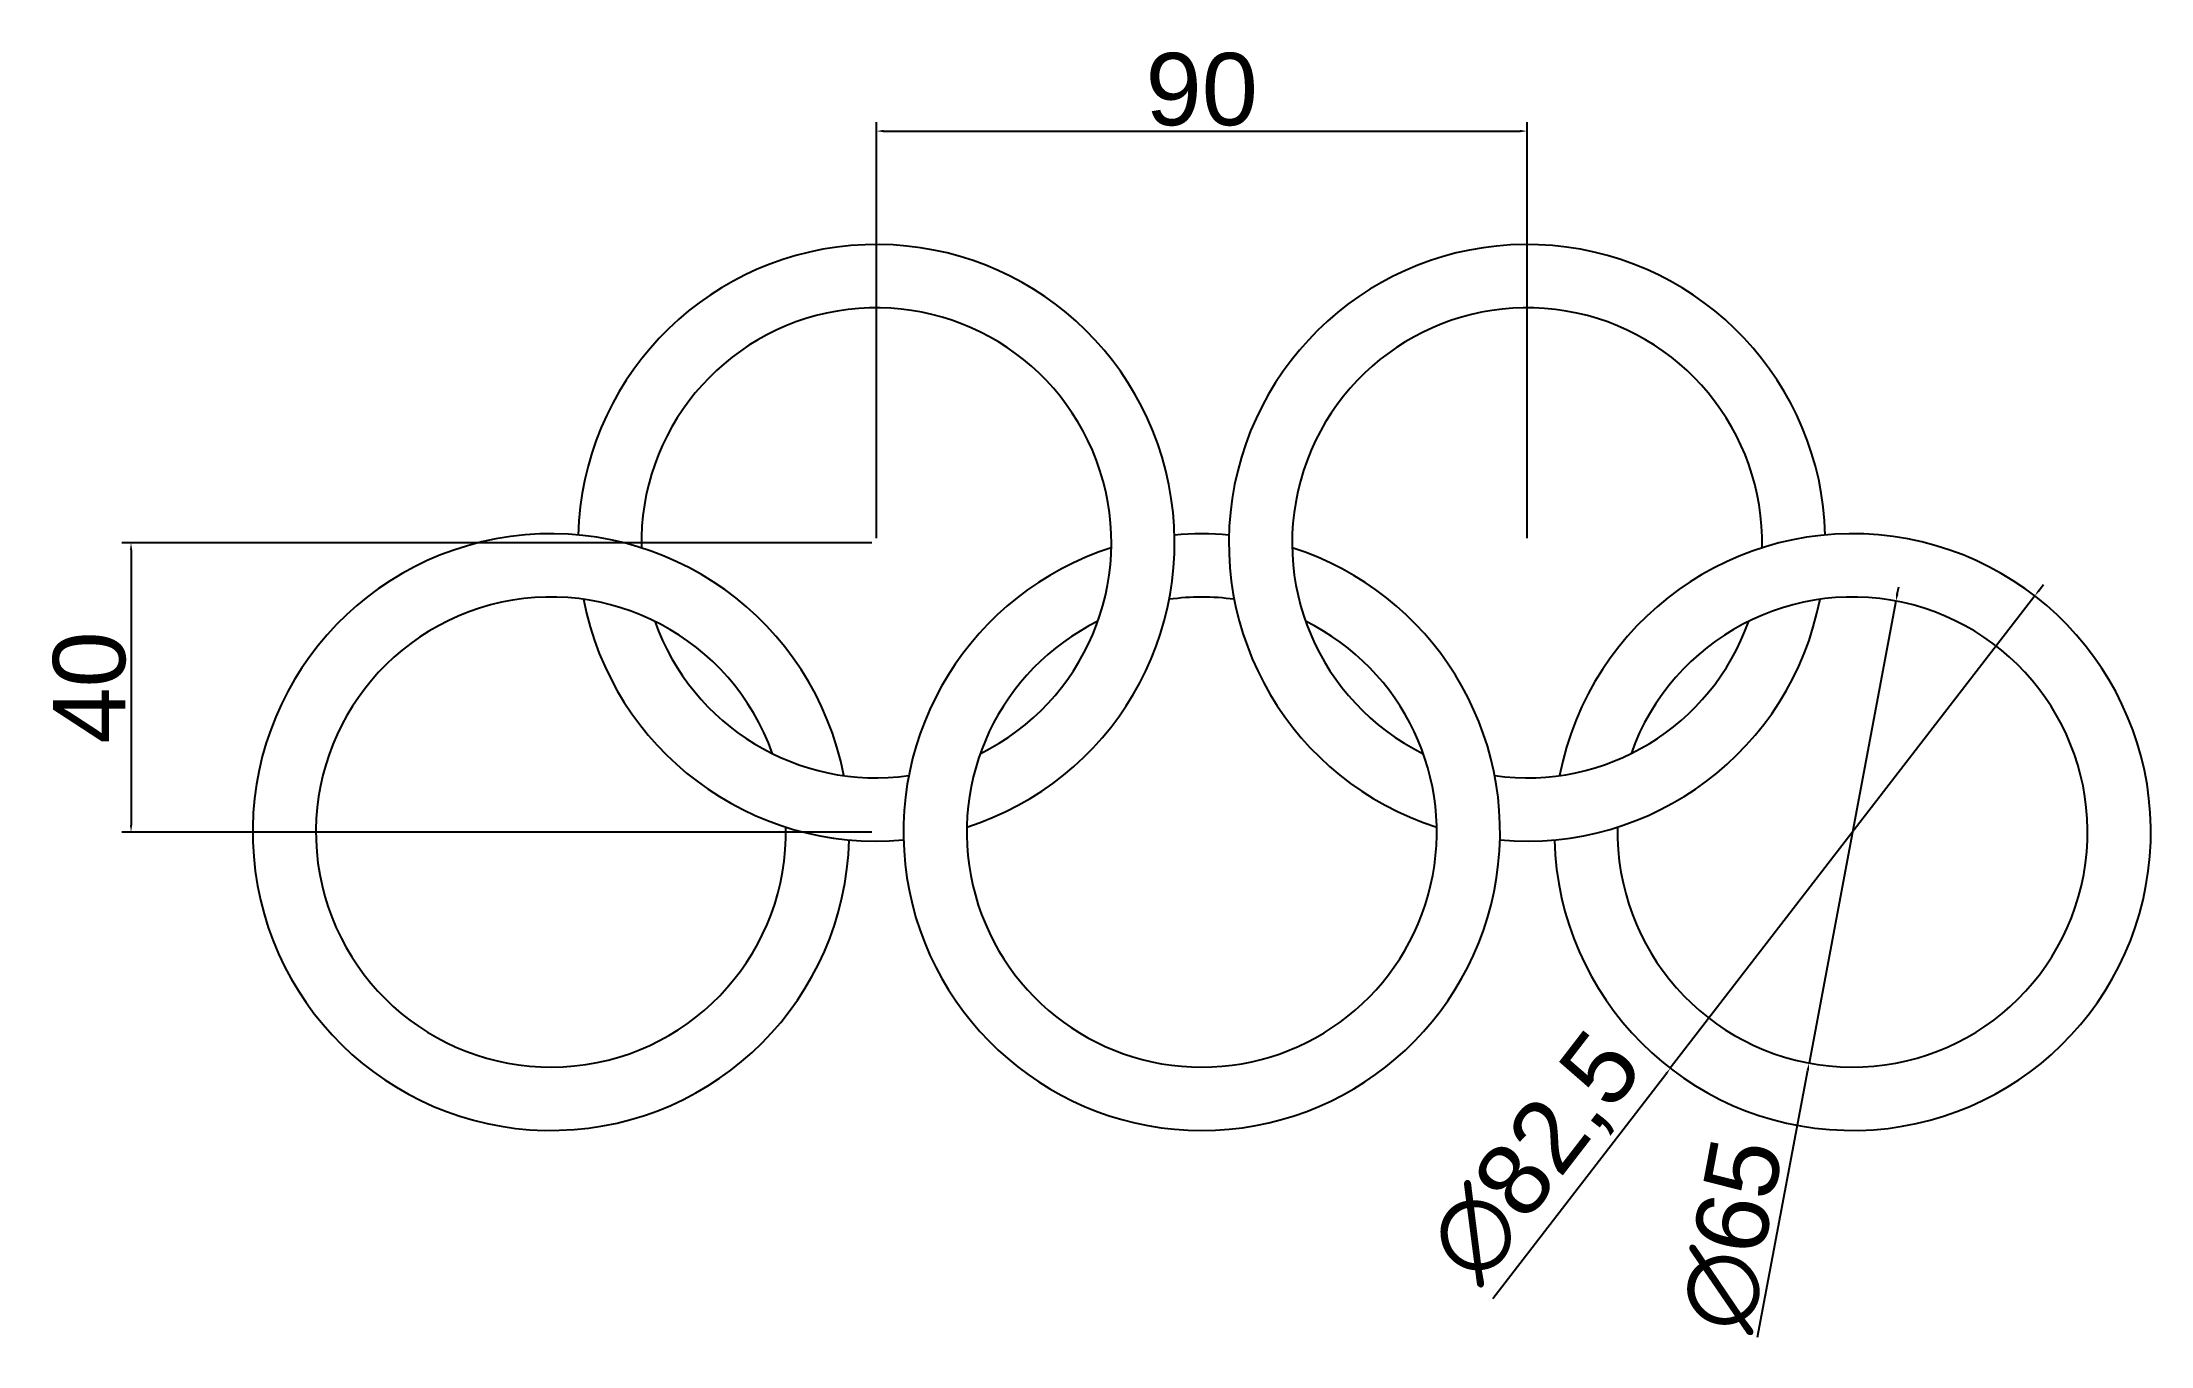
# Model space of a CAD drawing. Header units: millimetres. Extents: x -112 to 179, y -108 to 72.
import ezdxf

# ---------------------------------------------------------------- set-up
doc = ezdxf.new("R2010")
doc.units = ezdxf.units.MM
doc.layers.add('cotas', color=253, linetype='Continuous')
doc.styles.get("Standard").update_dxf_attribs({"font": 'arial.ttf'})
doc.dimstyles.new('ISO-25', dxfattribs={"dimtxt": 2.5, "dimasz": 2.5, "dimexe": 1.25, "dimexo": 0.625, "dimtad": 1, "dimtxsty": 'Standard', "dimcen": 2.5, "dimadec": 0, "dimazin": 0, "dimtfac": 1, "dimtmove": 0, "dimatfit": 3, "dimfxl": 1, "dimarcsym": 0})

# ---------------------------------------------------------------- blocks, each defined once
blk = doc.blocks.new('*D1')
at = {"layer": 'cotas', "color": 0, "lineweight": -2, "transparency": 16777216}
for p, q in [((163.85, -3.33), (164.46, -2.54)), ((163.24, -4.12), (112.84, -69.44)), ((88.3, -101.25), (112.23, -70.23))]:
    blk.add_line(p, q, dxfattribs=at)
at = {"layer": 'cotas', "color": 0, "transparency": 16777216}
for points in [[(163.72, -3.23), (163.98, -3.43), (163.24, -4.12)], [(112.1, -70.13), (112.36, -70.33), (112.84, -69.44)]]:
    blk.add_solid(points, dxfattribs=at)
at = {"layer": 'Defpoints', "color": 0, "transparency": 16777216}
for p in [(163.24, -4.12), (112.84, -69.44)]:
    blk.add_point(p, dxfattribs=at)
at = {"layer": 'cotas', "color": 0, "transparency": 16777216, "insert": (94.58, -81.98), "char_height": 10, "attachment_point": 5, "rotation": 52.3475}
blk.add_mtext('∅82,5', dxfattribs=at)
blk = doc.blocks.new('*D2')
at = {"layer": 'cotas', "color": 0, "lineweight": -2, "transparency": 16777216}
for p, q in [((144.23, -3.86), (144.42, -2.87)), ((144.05, -4.84), (132.03, -68.72)), ((124.91, -106.6), (131.85, -69.7))]:
    blk.add_line(p, q, dxfattribs=at)
at = {"layer": 'cotas', "color": 0, "transparency": 16777216}
for points in [[(144.07, -3.82), (144.4, -3.89), (144.05, -4.84)], [(131.68, -69.67), (132.01, -69.73), (132.03, -68.72)]]:
    blk.add_solid(points, dxfattribs=at)
at = {"layer": 'Defpoints', "color": 0, "transparency": 16777216}
for p in [(144.05, -4.84), (132.03, -68.72)]:
    blk.add_point(p, dxfattribs=at)
at = {"layer": 'cotas', "color": 0, "transparency": 16777216, "insert": (121.45, -92.45), "char_height": 10, "attachment_point": 5, "rotation": 79.3469}
blk.add_mtext('∅65', dxfattribs=at)
blk = doc.blocks.new('*D3')
at = {"layer": 'cotas', "color": 0, "lineweight": -2, "transparency": 16777216}
for p, q in [((3.04, 3.85), (3.04, 61.4)), ((93.04, 3.85), (93.04, 61.4)), ((4.04, 60.15), (92.04, 60.15))]:
    blk.add_line(p, q, dxfattribs=at)
at = {"layer": 'cotas', "color": 0, "transparency": 16777216}
for points in [[(4.04, 60.32), (4.04, 59.99), (3.04, 60.15)], [(92.04, 60.32), (92.04, 59.99), (93.04, 60.15)]]:
    blk.add_solid(points, dxfattribs=at)
at = {"layer": 'Defpoints', "color": 0, "transparency": 16777216}
for p in [(93.04, 60.15), (3.04, 3.22), (93.04, 3.22)]:
    blk.add_point(p, dxfattribs=at)
at = {"layer": 'cotas', "color": 0, "transparency": 16777216, "insert": (48.04, 65.89), "char_height": 10, "attachment_point": 5}
blk.add_mtext('90', dxfattribs=at)
blk = doc.blocks.new('*D4')
at = {"layer": 'cotas', "color": 0, "lineweight": -2, "transparency": 16777216}
for p, q in [((2.42, 3.22), (-101.28, 3.22)), ((-100.03, 2.22), (-100.03, -35.78)), ((2.42, -36.78), (-101.28, -36.78))]:
    blk.add_line(p, q, dxfattribs=at)
at = {"layer": 'cotas', "color": 0, "transparency": 16777216}
for points in [[(-100.19, 2.22), (-99.86, 2.22), (-100.03, 3.22)], [(-100.19, -35.78), (-99.86, -35.78), (-100.03, -36.78)]]:
    blk.add_solid(points, dxfattribs=at)
at = {"layer": 'Defpoints', "color": 0, "transparency": 16777216}
for p in [(3.04, 3.22), (-100.03, -36.78), (3.04, -36.78)]:
    blk.add_point(p, dxfattribs=at)
at = {"layer": 'cotas', "color": 0, "transparency": 16777216, "insert": (-105.76, -16.78), "char_height": 10, "attachment_point": 5, "rotation": 90}
blk.add_mtext('40', dxfattribs=at)

msp = doc.modelspace()

# ---------------------------------------------------------------- linework, layer by layer
for centre, radius, start, end in [((3.041, 3.222), 41.25, 287.65044, 178.50263), ((93.041, 3.222), 41.25, 1.49737, 252.34956), ((3.041, 3.222), 32.5, 296.2281, 181.21984), ((93.041, 3.222), 32.5, 358.78016, 243.7719), ((-41.959, -36.778), 41.25, 10.91752, 358.50263), ((48.041, -36.778), 41.25, 84.76444, 95.23556), ((138.041, -36.778), 41.25, 181.49737, 169.08248), ((48.041, -36.778), 41.25, 107.65044, 72.34956), ((-41.959, -36.778), 32.5, 19.49517, 1.21984), ((3.041, 3.222), 41.25, 190.91752, 275.23556), ((48.041, -36.778), 32.5, 82.04724, 97.95276), ((93.041, 3.222), 41.25, 264.76444, 349.08248), ((138.041, -36.778), 32.5, 178.78016, 160.50483), ((3.041, 3.222), 32.5, 199.49517, 277.95276), ((48.041, -36.778), 32.5, 116.2281, 63.7719), ((93.041, 3.222), 32.5, 262.04724, 340.50483)]:
    msp.add_arc(centre, radius, start, end)

# ---------------------------------------------------------------- dimensions: what is measured, and where the dimension line sits
at = {"layer": 'cotas'}
dim = msp.add_linear_dim(base=(93.041, 60.154), p1=(3.041, 3.222), p2=(93.041, 3.222), dimstyle='ISO-25', override={"dimtxt": 10, "dimasz": 1}, dxfattribs=at)
dim.commit()
dim.dimension.update_dxf_attribs({"geometry": '*D3', "text_midpoint": (48.041, 65.885)})
dim = msp.add_linear_dim(base=(-100.025, -36.778), p1=(3.041, 3.222), p2=(3.041, -36.778), angle=90, dimstyle='ISO-25', override={"dimtxt": 10, "dimasz": 1}, dxfattribs=at)
dim.commit()
dim.dimension.update_dxf_attribs({"geometry": '*D4', "text_midpoint": (-105.756, -16.778)})
dim = msp.add_diameter_dim_2p(p1=(163.239, -4.12), p2=(112.842, -69.437), dimstyle='ISO-25', override={"dimtxt": 10, "dimasz": 1}, dxfattribs=at)
dim.commit()
dim.dimension.update_dxf_attribs({"geometry": '*D1', "text_midpoint": (94.576, -81.982)})
dim = msp.add_diameter_dim_2p(p1=(144.049, -4.839), p2=(132.033, -68.718), dimstyle='ISO-25', override={"dimtxt": 10, "dimasz": 1}, dxfattribs=at)
dim.commit()
dim.dimension.update_dxf_attribs({"geometry": '*D2', "text_midpoint": (127.359, -93.562), "dimtype": 163})

doc.saveas('drawing.dxf')
